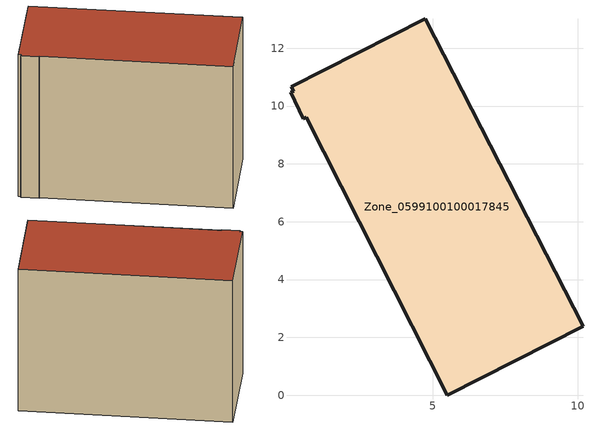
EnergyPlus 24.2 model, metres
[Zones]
Zone_0599100100017845
 floor ground (C_G): 5.5,0 0.62,9.61 0.53,9.57 0.08,10.47 0.18,10.51 0.1,10.67 4.74,13.02 10.19,2.38 z3.37
 wall outside (C_F): 0.62,9.61 5.5,0 10.19,2.38 4.74,13.02 0.1,10.67 0.18,10.51 0.08,10.47 0.53,9.57 0.62,9.61 z3.37:12.54
 roof outside (C_R): 0.1,10.67 0.18,10.51 0.08,10.47 0.53,9.57 0.62,9.61 5.5,0 10.19,2.38 4.74,13.02 z12.54
[BUILDING]
Pand.0599100100017845: North Axis=0; Terrain=City; Loads Convergence Tolerance Value=0.04; Temperature Convergence Tolerance Value=0.4; Solar Distribution=FullExterior; Maximum Number of Warmup Days=25; Minimum Number of Warmup Days=1
[Site:Location]
Rotterdam.The.Hague.AP_ZH_NLD Design_Conditions: Latitude=51.96; Longitude=4.45; Time Zone=1; Elevation=-4.5
[SITE:GROUNDTEMPERATURE:BUILDINGSURFACE]
18, 18, 18, 18, 18, 18, 18, 18, 18, 18, 18, 18
[MATERIAL] Thermal Absorptance=0.9; Solar Absorptance=0.7; Visible Absorptance=0.7
Name | Roughness | Thickness | Conductivity | Density | Specific Heat
G.TI.2015-2018 | MediumSmooth | 0.15 | 0.0428571 | 540 | 1210
F.TI.2015-2018 | Rough | 0.3 | 0.0666667 | 1920 | 840
R.TI.2015-2018 | MediumRough | 0.2 | 0.0333333 | 1500 | 1000
[CONSTRUCTION]
C_G: G.TI.2015-2018
C_F: F.TI.2015-2018
C_R: R.TI.2015-2018
[ZONE]
Zone_0599100100017845: Type=1; Multiplier=1; Ceiling Height=Autocalculate; Volume=Autocalculate; Floor Area=autocalculate; Part of Total Floor Area=Yes
[ZONEINFILTRATION:DESIGNFLOWRATE]
Infil_Zone_0599100100017845: Zone or ZoneList or Space or SpaceList=Zone_0599100100017845; Schedule=AlwaysOn; Design Flow Rate Calculation Method=Flow/Area; Flow Rate per Floor Area=0.0015; Constant Term Coefficient=1; Temperature Term Coefficient=0; Velocity Term Coefficient=0; Velocity Squared Term Coefficient=0
[HVACTEMPLATE:ZONE:IDEALLOADSAIRSYSTEM]
Zone_0599100100017845: Maximum Heating Supply Air Temperature=50; Minimum Cooling Supply Air Temperature=13; Maximum Heating Supply Air Humidity Ratio=0.0156; Minimum Cooling Supply Air Humidity Ratio=0.0077; Heating Limit=NoLimit; Cooling Limit=NoLimit; Dehumidification Control Type=ConstantSensibleHeatRatio; Cooling Sensible Heat Ratio=0.7; Dehumidification Setpoint=60; Humidification Control Type=None; Humidification Setpoint=30; Outdoor Air Method=None; Outdoor Air Flow Rate per Person=0.00944; Outdoor Air Flow Rate per Zone Floor Area=0; Outdoor Air Flow Rate per Zone=0; Demand Controlled Ventilation Type=None; Outdoor Air Economizer Type=NoEconomizer; Heat Recovery Type=None; Sensible Heat Recovery Effectiveness=0.7; Latent Heat Recovery Effectiveness=0.65
[ZONECONTROL:THERMOSTAT]
ThermostatControl_Zone_0599100100017845: Zone or ZoneList=Zone_0599100100017845; Control Type Schedule=DualSetpointControlType; Control 1=Thermostat_Zone_0599100100017845; Temperature Difference Between Cutout And Setpoint=0
[THERMOSTATSETPOINT:DUALSETPOINT]
Thermostat_Zone_0599100100017845: Heating Setpoint Temperature Schedule=HeatingSetpoint_Zone_0599100100017845; Cooling Setpoint Temperature Schedule=CoolingSetpoint_Zone_0599100100017845
[SCHEDULE:COMPACT]
HeatingSetpoint_Zone_0599100100017845: Through: 12/31, For: AllDays, Until: 24:00, 21
CoolingSetpoint_Zone_0599100100017845: Through: 12/31, For: AllDays, Until: 24:00, 24
DualSetpointControlType: Through: 12/31, For: AllDays, Until: 24:00, 4
AlwaysOn: Through: 12/31, For: AllDays, Until: 24:00, 1
